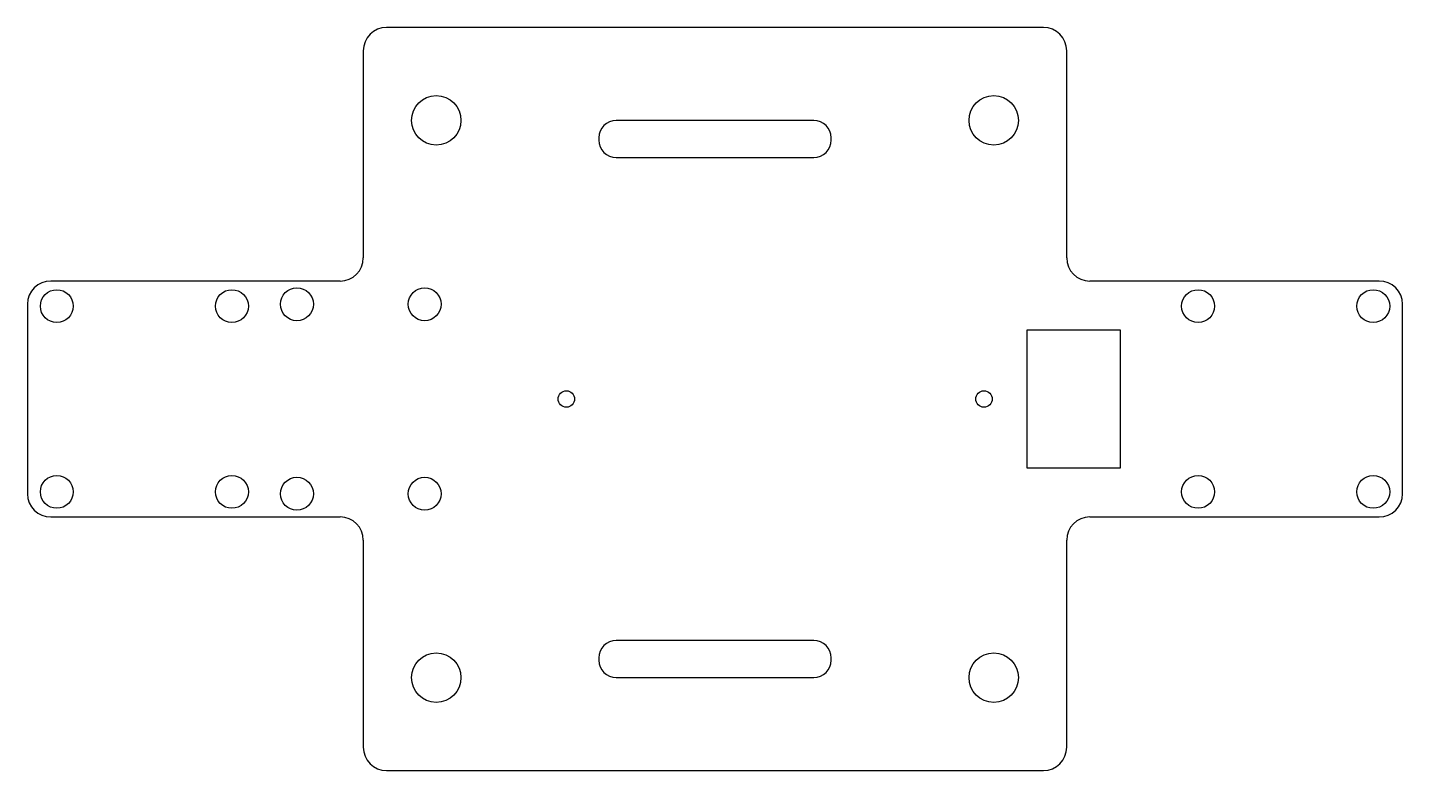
# Model space of a CAD drawing. Header units: inches. Extents: x -3.7 to 3.7, y -2 to 2.
import ezdxf

# ---------------------------------------------------------------- set-up
doc = ezdxf.new("R2010")
doc.units = ezdxf.units.IN
doc.header["$MEASUREMENT"] = 0

msp = doc.modelspace()

# ---------------------------------------------------------------- linework, layer by layer
at = {"color": 7, "linetype": 'Continuous', "lineweight": 25}
for p, q in [((1.7677, 2), (-1.7677, 2)), ((-1.8927, 1.875), (-1.8927, 0.7601)), ((1.8927, 0.7601), (1.8927, 1.875)), ((0.5312, 1.5), (-0.5312, 1.5)), ((-0.625, 1.4062), (-0.625, 1.3938)), ((0.625, 1.3938), (0.625, 1.4062)), ((-0.5312, 1.3), (0.5312, 1.3)), ((-2.0177, 0.6351), (-3.575, 0.6351)), ((3.575, 0.6351), (2.0177, 0.6351)), ((-3.7, 0.5101), (-3.7, -0.5101)), ((3.7, -0.5101), (3.7, 0.5101)), ((1.6806, 0.3725), (2.1806, 0.3725)), ((1.6806, -0.3725), (1.6806, 0.3725)), ((2.1806, 0.3725), (2.1806, -0.3725)), ((2.1806, -0.3725), (1.6806, -0.3725)), ((-3.575, -0.6351), (-2.0177, -0.6351)), ((2.0177, -0.6351), (3.575, -0.6351)), ((-1.8927, -0.7601), (-1.8927, -1.875)), ((1.8927, -1.875), (1.8927, -0.7601)), ((0.5312, -1.3), (-0.5312, -1.3)), ((-0.625, -1.3938), (-0.625, -1.4062)), ((0.625, -1.4062), (0.625, -1.3938)), ((-0.5312, -1.5), (0.5312, -1.5)), ((-1.7677, -2), (1.7677, -2))]:
    msp.add_line(p, q, dxfattribs=at)
for centre, radius in [((-1.5, 1.5), 0.133), ((1.5, 1.5), 0.133), ((-2.25, 0.5101), 0.0885), ((-1.5625, 0.5101), 0.0885), ((-3.5424, 0.5), 0.0885), ((-2.5999, 0.5), 0.0885), ((2.6, 0.5), 0.0885), ((3.5425, 0.5), 0.0885), ((-0.8, 0), 0.0445), ((1.4475, 0), 0.0445), ((-3.5424, -0.5), 0.0885), ((-2.5999, -0.5), 0.0885), ((-2.25, -0.5101), 0.0885), ((-1.5625, -0.5101), 0.0885), ((2.6, -0.5), 0.0885), ((3.5425, -0.5), 0.0885), ((-1.5, -1.5), 0.133), ((1.5, -1.5), 0.133)]:
    msp.add_circle(centre, radius, dxfattribs=at)
for centre, radius, start, end in [((-1.7677, 1.875), 0.125, 90, 180), ((1.7677, 1.875), 0.125, 0, 90), ((-0.5312, 1.4062), 0.0938, 90, 180), ((0.5312, 1.4062), 0.0938, 0, 90), ((-0.5312, 1.3938), 0.0938, 180, 270), ((0.5312, 1.3938), 0.0938, 270, 0), ((-2.0177, 0.7601), 0.125, 270, 0), ((2.0177, 0.7601), 0.125, 180, 270), ((-3.575, 0.5101), 0.125, 90, 180), ((3.575, 0.5101), 0.125, 0, 90), ((-3.575, -0.5101), 0.125, 180, 270), ((3.575, -0.5101), 0.125, 270, 0), ((-2.0177, -0.7601), 0.125, 0, 90), ((2.0177, -0.7601), 0.125, 90, 180), ((-0.5312, -1.3938), 0.0938, 90, 180), ((0.5312, -1.3938), 0.0938, 0, 90), ((-0.5312, -1.4062), 0.0938, 180, 270), ((0.5312, -1.4062), 0.0938, 270, 0), ((-1.7677, -1.875), 0.125, 180, 270), ((1.7677, -1.875), 0.125, 270, 0)]:
    msp.add_arc(centre, radius, start, end, dxfattribs=at)

doc.saveas('drawing.dxf')
